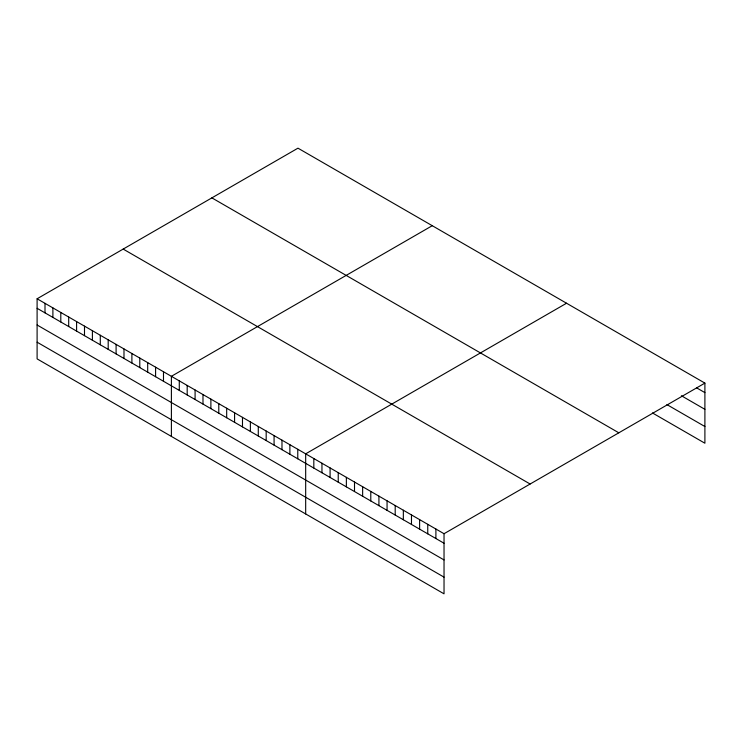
<?xml version="1.0" encoding="UTF-8"?>
<svg xmlns="http://www.w3.org/2000/svg" width="742" height="742" viewBox="0 0 742 742"><rect width="100%" height="100%" fill="white"/><g stroke="black" fill="none" stroke-linecap="round" stroke-linejoin="round"><path stroke-width="1.11" d="M37.1 298.776L444.031 533.721L444.031 593.832L37.1 358.887L37.1 298.776L297.969 148.168L704.9 383.113L704.9 443.224L652.45 412.942M432.252 225.698L171.393 376.305L171.393 436.417M566.545 303.228L305.676 453.835L305.676 513.956M444.031 533.721L704.9 383.113M696.766 387.927L704.9 392.629M681.388 395.746L704.9 409.324M666.919 404.594L704.9 426.529M211.878 197.873L618.819 432.809M123.181 249.08L530.122 484.016M37.1 308.301L444.031 543.237M37.1 324.996L444.031 559.932M37.1 342.192L444.031 577.137M435.897 529.018L435.897 538.544M427.754 524.325L427.754 533.841M419.62 519.623L419.62 529.139M411.476 514.92L411.476 524.446M403.342 510.227L403.342 519.743M395.198 505.525L395.198 515.041M387.064 500.831L387.064 510.348M378.921 496.129L378.921 505.645M370.787 491.427L370.787 500.952M362.643 486.733L362.643 496.25M354.509 482.031L354.509 491.547M346.366 477.338L346.366 486.854M338.231 472.635L338.231 482.152M330.088 467.933L330.088 477.458M321.954 463.24L321.954 472.756M313.82 458.537L313.82 468.054M297.774 449.281L297.774 458.797M289.881 444.718L289.881 454.234M281.979 440.154L281.979 449.68M274.076 435.6L274.076 445.117M266.183 431.037L266.183 440.553M258.281 426.474L258.281 435.99M250.379 421.92L250.379 431.436M242.486 417.356L242.486 426.873M234.583 412.793L234.583 422.309M226.681 408.23L226.681 417.755M218.788 403.676L218.788 413.192M210.886 399.113L210.886 408.629M202.983 394.549L202.983 404.065M195.09 389.995L195.09 399.511M187.188 385.432L187.188 394.948M179.286 380.869L179.286 390.385M163.49 371.751L163.49 381.267M155.588 367.188L155.588 376.704M147.686 362.625L147.686 372.15M139.793 358.071L139.793 367.587M131.89 353.507L131.89 363.023M123.988 348.944L123.988 358.46M116.095 344.381L116.095 353.906M108.193 339.827L108.193 349.343M100.291 335.263L100.291 344.78M92.398 330.7L92.398 340.226M84.495 326.146L84.495 335.662M76.593 321.583L76.593 331.099M68.7 317.019L68.7 326.536M60.798 312.456L60.798 321.982M52.895 307.902L52.895 317.418M45.002 303.339L45.002 312.855"/></g></svg>
